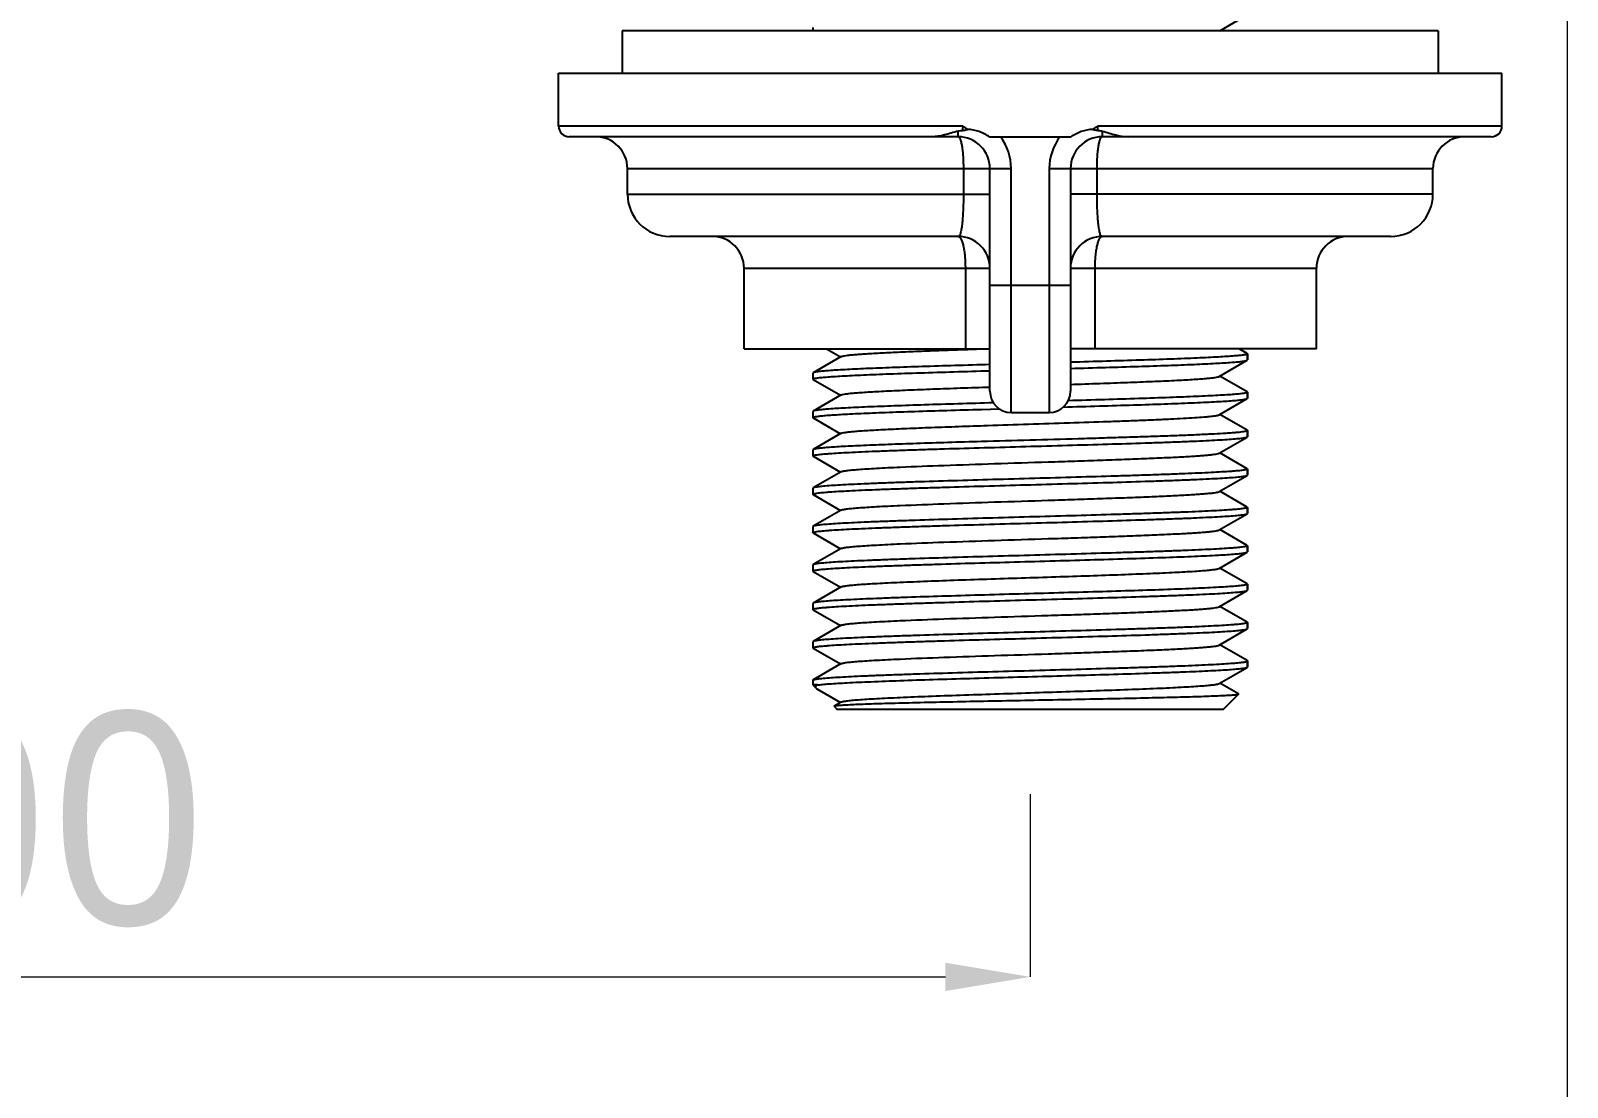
# Model space of a CAD drawing. Header units: millimetres. Extents: x 1091 to 1735, y 843 to 1297.
# Drawn here: x 1507.9 to 1580.4, y 1000.6 to 1050.4 of the extents above; entities that cross this region are included whole.
import ezdxf

# ---------------------------------------------------------------- set-up
doc = ezdxf.new("R2010")
doc.units = ezdxf.units.MM
doc.styles.add('Daelim Dimension', font='NanumGothic.ttf')
doc.dimstyles.new('DEFAULT', dxfattribs={"dimscale": 2, "dimtxt": 2, "dimasz": 2, "dimexe": 0, "dimexo": 2, "dimgap": 1, "dimtad": 1, "dimdec": 1, "dimzin": 9, "dimdsep": 46, "dimtxsty": 'Daelim Dimension', "dimcen": 0.5, "dimclrd": 252, "dimclre": 252, "dimclrt": 3, "dimadec": 1, "dimazin": 0, "dimtfac": 1, "dimtdec": 1, "dimtix": 1, "dimtmove": 0, "dimatfit": 3, "dimfxl": 1, "dimtolj": 1, "dimtzin": 1, "dimlwd": 9, "dimlwe": 9, "dimarcsym": 0})

# ---------------------------------------------------------------- blocks, each defined once
blk = doc.blocks.new('*D5')
at = {"color": 5, "lineweight": 9, "transparency": 16777216}
for p, q in [((1455.018, 1014.375), (1455.018, 1005.76)), ((1555.018, 1014.375), (1555.018, 1005.76)), ((1459.018, 1005.76), (1551.018, 1005.76))]:
    blk.add_line(p, q, dxfattribs=at)
at = {"color": 5, "transparency": 16777216}
for points in [[(1459.018, 1006.427), (1459.018, 1005.094), (1455.018, 1005.76)], [(1551.018, 1006.427), (1551.018, 1005.094), (1555.018, 1005.76)]]:
    blk.add_solid(points, dxfattribs=at)
at = {"layer": 'Defpoints', "color": 0, "transparency": 16777216}
for p in [(1455.018, 1018.375), (1555.018, 1018.375), (1555.018, 1005.76)]:
    blk.add_point(p, dxfattribs=at)
at = {"color": 7, "transparency": 16777216, "insert": (1505.018, 1013.168), "char_height": 10, "attachment_point": 5, "style": 'Daelim Dimension'}
blk.add_mtext('\\A1;100', dxfattribs=at)
blk = doc.blocks.new('*D6')
at = {"color": 5, "lineweight": 9, "transparency": 16777216}
for p, q in [((1580.352, 1060.322), (1580.352, 983.908)), ((1429.68, 1059.678), (1429.68, 983.908)), ((1433.68, 983.908), (1576.352, 983.908))]:
    blk.add_line(p, q, dxfattribs=at)
at = {"color": 5, "transparency": 16777216}
for points in [[(1433.68, 984.575), (1433.68, 983.242), (1429.68, 983.908)], [(1576.352, 984.575), (1576.352, 983.242), (1580.352, 983.908)]]:
    blk.add_solid(points, dxfattribs=at)
at = {"layer": 'Defpoints', "color": 0, "transparency": 16777216}
for p in [(1580.352, 1064.322), (1429.68, 1063.678), (1580.352, 983.908)]:
    blk.add_point(p, dxfattribs=at)
at = {"color": 7, "transparency": 16777216, "insert": (1505.016, 991.595), "char_height": 10, "attachment_point": 5, "style": 'Daelim Dimension'}
blk.add_mtext('\\A1;150.7', dxfattribs=at)

msp = doc.modelspace()

# ---------------------------------------------------------------- linework, layer by layer
at = {"color": 7, "linetype": 'Continuous'}
for p, q in [((1563.955, 1050.375), (1565.255, 1051.127)), ((1574.268, 1050.375), (1535.768, 1050.375)), ((1535.768, 1050.375), (1535.768, 1048.375)), ((1544.768, 1050.525), (1544.768, 1050.375)), ((1574.268, 1050.375), (1574.268, 1048.375)), ((1532.768, 1048.375), (1577.268, 1048.375)), ((1532.768, 1045.875), (1532.768, 1048.375)), ((1577.268, 1045.875), (1577.268, 1048.375)), ((1551.618, 1045.375), (1533.268, 1045.375)), ((1553.118, 1045.375), (1556.918, 1045.375)), ((1553.118, 1045.352), (1553.118, 1045.375)), ((1556.918, 1045.375), (1556.918, 1045.352)), ((1576.768, 1045.375), (1558.418, 1045.375)), ((1536.018, 1042.675), (1536.018, 1043.875)), ((1553.118, 1033.375), (1553.118, 1043.875)), ((1556.918, 1043.875), (1556.918, 1033.375)), ((1574.018, 1042.675), (1574.018, 1043.875)), ((1551.618, 1040.675), (1538.018, 1040.675)), ((1572.018, 1040.675), (1558.418, 1040.675)), ((1541.518, 1035.375), (1541.518, 1039.175)), ((1568.518, 1035.375), (1568.518, 1039.175)), ((1541.518, 1035.375), (1553.118, 1035.375)), ((1545.414, 1035.375), (1546.071, 1034.995)), ((1551.877, 1035.344), (1551.956, 1035.347)), ((1568.517, 1035.375), (1556.918, 1035.375)), ((1565.255, 1035.154), (1564.872, 1035.375)), ((1565.255, 1035.154), (1565.268, 1035.14)), ((1565.268, 1035.14), (1565.267, 1035.138)), ((1565.268, 1035.14), (1565.268, 1034.851)), ((1565.268, 1034.851), (1565.268, 1035.14)), ((1546.099, 1035.012), (1544.78, 1034.249)), ((1563.936, 1034.074), (1565.255, 1034.837)), ((1565.255, 1034.837), (1565.268, 1034.851)), ((1544.78, 1034.249), (1544.768, 1034.235)), ((1544.768, 1034.235), (1544.768, 1033.946)), ((1544.768, 1033.946), (1544.768, 1033.948)), ((1544.78, 1033.932), (1544.768, 1033.946)), ((1544.78, 1033.932), (1546.071, 1033.185)), ((1565.255, 1033.344), (1563.964, 1034.09)), ((1546.099, 1033.202), (1544.78, 1032.439)), ((1563.936, 1032.264), (1565.255, 1033.027)), ((1565.255, 1033.344), (1565.268, 1033.33)), ((1565.255, 1033.027), (1565.268, 1033.041)), ((1565.268, 1033.33), (1565.267, 1033.328)), ((1565.268, 1033.33), (1565.268, 1033.041)), ((1565.268, 1033.041), (1565.268, 1033.33)), ((1544.78, 1032.439), (1544.768, 1032.425)), ((1544.768, 1032.425), (1544.768, 1032.136)), ((1552.712, 1032.523), (1553.563, 1032.548)), ((1554.118, 1032.375), (1555.918, 1032.375)), ((1565.255, 1031.534), (1563.964, 1032.28)), ((1544.768, 1032.136), (1544.768, 1032.138)), ((1544.78, 1032.122), (1544.768, 1032.136)), ((1544.78, 1032.122), (1546.071, 1031.375)), ((1565.255, 1031.534), (1565.268, 1031.52)), ((1565.268, 1031.52), (1565.268, 1031.231)), ((1565.268, 1031.231), (1565.268, 1031.52)), ((1546.099, 1031.392), (1544.78, 1030.629)), ((1563.936, 1030.454), (1565.255, 1031.217)), ((1565.255, 1031.217), (1565.268, 1031.231)), ((1544.78, 1030.629), (1544.768, 1030.615)), ((1544.768, 1030.615), (1544.768, 1030.326)), ((1544.768, 1030.326), (1544.768, 1030.328)), ((1544.78, 1030.312), (1544.768, 1030.326)), ((1544.78, 1030.312), (1546.071, 1029.565)), ((1565.255, 1029.724), (1563.964, 1030.47)), ((1546.099, 1029.582), (1544.78, 1028.819)), ((1563.936, 1028.644), (1565.255, 1029.407)), ((1565.255, 1029.724), (1565.268, 1029.71)), ((1565.255, 1029.407), (1565.268, 1029.421)), ((1565.268, 1029.71), (1565.267, 1029.708)), ((1565.268, 1029.71), (1565.268, 1029.421)), ((1565.268, 1029.421), (1565.268, 1029.71)), ((1544.78, 1028.819), (1544.768, 1028.805)), ((1544.768, 1028.805), (1544.768, 1028.516)), ((1565.255, 1027.914), (1563.964, 1028.66)), ((1544.768, 1028.516), (1544.768, 1028.518)), ((1544.78, 1028.502), (1544.768, 1028.516)), ((1544.78, 1028.502), (1546.071, 1027.755)), ((1565.255, 1027.914), (1565.268, 1027.9)), ((1565.268, 1027.9), (1565.267, 1027.898)), ((1565.268, 1027.9), (1565.268, 1027.611)), ((1565.268, 1027.611), (1565.268, 1027.9)), ((1546.099, 1027.772), (1544.78, 1027.009)), ((1563.936, 1026.834), (1565.255, 1027.597)), ((1565.255, 1027.597), (1565.268, 1027.611)), ((1544.78, 1027.009), (1544.768, 1026.995)), ((1544.768, 1026.995), (1544.768, 1026.706)), ((1544.768, 1026.706), (1544.768, 1026.708)), ((1544.78, 1026.692), (1544.768, 1026.706)), ((1544.78, 1026.692), (1546.071, 1025.945)), ((1565.255, 1026.104), (1563.964, 1026.85)), ((1546.099, 1025.962), (1544.78, 1025.199)), ((1563.936, 1025.024), (1565.255, 1025.787)), ((1565.255, 1026.104), (1565.268, 1026.09)), ((1565.255, 1025.787), (1565.268, 1025.801)), ((1565.268, 1026.09), (1565.267, 1026.088)), ((1565.268, 1026.09), (1565.268, 1025.801)), ((1565.268, 1025.801), (1565.268, 1026.09)), ((1544.78, 1025.199), (1544.768, 1025.185)), ((1544.768, 1025.185), (1544.768, 1024.896)), ((1563.848, 1024.997), (1563.936, 1025.024)), ((1565.255, 1024.294), (1563.964, 1025.04)), ((1544.768, 1024.896), (1544.768, 1024.898)), ((1544.78, 1024.882), (1544.768, 1024.896)), ((1544.78, 1024.882), (1546.071, 1024.135)), ((1565.255, 1024.294), (1565.268, 1024.28)), ((1565.268, 1024.28), (1565.268, 1023.991)), ((1565.268, 1023.991), (1565.268, 1024.28)), ((1546.099, 1024.152), (1544.78, 1023.389)), ((1563.936, 1023.214), (1565.255, 1023.977)), ((1565.255, 1023.977), (1565.268, 1023.991)), ((1544.78, 1023.389), (1544.768, 1023.375)), ((1544.768, 1023.375), (1544.768, 1023.086)), ((1544.768, 1023.086), (1544.768, 1023.088)), ((1544.78, 1023.072), (1544.768, 1023.086)), ((1544.78, 1023.072), (1546.071, 1022.325)), ((1565.255, 1022.484), (1563.964, 1023.23)), ((1546.099, 1022.342), (1544.78, 1021.579)), ((1563.936, 1021.404), (1565.255, 1022.167)), ((1565.255, 1022.484), (1565.268, 1022.47)), ((1565.255, 1022.167), (1565.268, 1022.181)), ((1565.268, 1022.47), (1565.267, 1022.468)), ((1565.268, 1022.47), (1565.268, 1022.181)), ((1565.268, 1022.181), (1565.268, 1022.47)), ((1544.78, 1021.579), (1544.768, 1021.565)), ((1544.768, 1021.565), (1544.768, 1021.276)), ((1565.255, 1020.674), (1563.964, 1021.42)), ((1544.768, 1021.276), (1544.768, 1021.278)), ((1544.78, 1021.262), (1544.768, 1021.276)), ((1544.78, 1021.262), (1546.071, 1020.515)), ((1565.255, 1020.674), (1565.268, 1020.66)), ((1565.267, 1020.658), (1565.268, 1020.66)), ((1565.268, 1020.66), (1565.268, 1020.371)), ((1565.268, 1020.371), (1565.268, 1020.66)), ((1546.099, 1020.532), (1544.78, 1019.769)), ((1563.936, 1019.594), (1565.255, 1020.357)), ((1565.255, 1020.357), (1565.268, 1020.371)), ((1544.768, 1019.755), (1544.768, 1019.525)), ((1544.984, 1019.525), (1544.768, 1019.525)), ((1544.768, 1019.525), (1544.908, 1019.385)), ((1544.908, 1019.385), (1544.954, 1019.351)), ((1544.954, 1019.351), (1546.071, 1018.705)), ((1564.836, 1019.106), (1563.964, 1019.61)), ((1545.77, 1018.523), (1545.918, 1018.375)), ((1546.099, 1018.722), (1545.773, 1018.533)), ((1564.839, 1019.097), (1564.118, 1018.375)), ((1564.118, 1018.375), (1564.839, 1019.097)), ((1564.836, 1019.106), (1564.839, 1019.097)), ((1564.118, 1018.375), (1545.918, 1018.375))]:
    msp.add_line(p, q, dxfattribs=at)
at = {"color": 9, "linetype": 'Continuous'}
for p, q in [((1551.832, 1045.875), (1532.768, 1045.875)), ((1551.618, 1045.375), (1551.618, 1045.643)), ((1577.268, 1045.875), (1558.203, 1045.875)), ((1558.418, 1045.643), (1558.418, 1045.375)), ((1536.018, 1043.875), (1554.118, 1043.875)), ((1551.866, 1043.875), (1551.866, 1042.676)), ((1554.118, 1032.375), (1554.118, 1043.875)), ((1555.918, 1043.875), (1574.018, 1043.875)), ((1555.918, 1043.875), (1555.918, 1032.375)), ((1558.169, 1042.676), (1558.169, 1043.875)), ((1536.018, 1042.675), (1553.118, 1042.675)), ((1574.018, 1042.675), (1556.918, 1042.675)), ((1541.518, 1039.175), (1553.118, 1039.175)), ((1551.958, 1039.175), (1551.958, 1035.375)), ((1556.918, 1039.175), (1568.518, 1039.175)), ((1558.078, 1035.375), (1558.078, 1039.175)), ((1553.118, 1038.375), (1556.918, 1038.375))]:
    msp.add_line(p, q, dxfattribs=at)
at = {"color": 7, "linetype": 'Continuous'}
for centre, radius, start, end in [((1533.268, 1045.875), 0.5, 180, 270), ((1534.518, 1043.875), 1.5, 0, 90), ((1551.618, 1043.875), 1.5, 360, 90), ((1551.993, 1043.815), 1.904, 53.81889, 54.17081), ((1558.418, 1043.875), 1.5, 90, 180), ((1558.042, 1043.815), 1.904, 125.82919, 126.18111), ((1575.518, 1043.875), 1.5, 90, 180), ((1576.768, 1045.875), 0.5, 270, 0), ((1538.018, 1042.675), 2, 180, 270), ((1572.018, 1042.675), 2, 270, 0), ((1540.018, 1039.175), 1.5, 0, 90), ((1551.618, 1039.175), 1.5, 0, 90), ((1558.418, 1039.175), 1.5, 90, 180.00079), ((1570.018, 1039.175), 1.5, 90, 180), ((1554.118, 1033.375), 1, 180, 270), ((1555.918, 1033.375), 1, 270, 0)]:
    msp.add_arc(centre, radius, start, end, dxfattribs=at)
at = {"color": 9, "linetype": 'Continuous'}
for centre, start, end in [((1551.618, 1043.875), 0, 36.8699), ((1558.418, 1043.875), 143.1301, 180)]:
    msp.add_arc(centre, 2.5, start, end, dxfattribs=at)
at = {"color": 7, "linetype": 'Continuous'}
for points, knots in [([(1551.618, 1045.643), (1551.508, 1045.612), (1551.294, 1045.548), (1550.887, 1045.434), (1550.58, 1045.375), (1550.381, 1045.375)], [0, 0, 0, 0, 0.269814, 0.528094, 1, 1, 1, 1]), ([(1551.618, 1045.643), (1551.634, 1045.647), (1551.699, 1045.664), (1551.766, 1045.674), (1551.816, 1045.679)], [0, 0, 0, 0, 0.247624, 1, 1, 1, 1]), ([(1551.816, 1045.679), (1551.838, 1045.68), (1551.922, 1045.689), (1552.006, 1045.706), (1552.066, 1045.726)], [0, 0, 0, 0, 0.255833, 1, 1, 1, 1]), ([(1553.108, 1045.359), (1552.957, 1045.468), (1552.622, 1045.643), (1552.252, 1045.716), (1552.066, 1045.726)], [0, 0, 0, 0, 0.500786, 1, 1, 1, 1]), ([(1557.969, 1045.726), (1557.784, 1045.716), (1557.413, 1045.643), (1557.078, 1045.468), (1556.927, 1045.359)], [0, 0, 0, 0, 0.499214, 1, 1, 1, 1]), ([(1557.969, 1045.726), (1557.989, 1045.72), (1558.07, 1045.696), (1558.155, 1045.684), (1558.219, 1045.679)], [0, 0, 0, 0, 0.244457, 1, 1, 1, 1]), ([(1558.219, 1045.679), (1558.236, 1045.677), (1558.303, 1045.67), (1558.369, 1045.657), (1558.418, 1045.643)], [0, 0, 0, 0, 0.252302, 1, 1, 1, 1]), ([(1558.418, 1045.643), (1558.527, 1045.612), (1558.742, 1045.548), (1559.148, 1045.434), (1559.455, 1045.375), (1559.654, 1045.375)], [0, 0, 0, 0, 0.269814, 0.528094, 1, 1, 1, 1]), ([(1546.099, 1035.012), (1546.106, 1035.016), (1546.126, 1035.024), (1546.181, 1035.039), (1546.278, 1035.056), (1546.429, 1035.077), (1546.625, 1035.097), (1546.864, 1035.117), (1547.146, 1035.138), (1547.469, 1035.158), (1547.977, 1035.187), (1548.699, 1035.223), (1549.662, 1035.263), (1550.735, 1035.304), (1551.486, 1035.331), (1551.877, 1035.344)], [0, 0, 0, 0, 0.004486, 0.010855, 0.029403, 0.055731, 0.089743, 0.131296, 0.180173, 0.236135, 0.298893, 0.443462, 0.610887, 0.797694, 1, 1, 1, 1]), ([(1551.956, 1035.347), (1552.025, 1035.35), (1552.304, 1035.359), (1552.583, 1035.368), (1552.794, 1035.375)], [0, 0, 0, 0, 0.247073, 1, 1, 1, 1]), ([(1565.267, 1035.138), (1565.266, 1035.132), (1565.249, 1035.121), (1565.217, 1035.111), (1565.166, 1035.098), (1565.096, 1035.087), (1565.008, 1035.074), (1564.854, 1035.057), (1564.616, 1035.036), (1564.278, 1035.011), (1563.872, 1034.987), (1563.4, 1034.963), (1562.866, 1034.938), (1562.274, 1034.914), (1561.382, 1034.88), (1560.158, 1034.838), (1558.584, 1034.789), (1557.489, 1034.757), (1556.924, 1034.741)], [0, 0, 0, 0, 0.002139, 0.006223, 0.012461, 0.020898, 0.031539, 0.04437, 0.076529, 0.117167, 0.165989, 0.222645, 0.286716, 0.357735, 0.435178, 0.607013, 0.797155, 1, 1, 1, 1]), ([(1553.111, 1034.633), (1552.563, 1034.618), (1551.498, 1034.587), (1549.964, 1034.54), (1548.571, 1034.492), (1547.516, 1034.452), (1546.771, 1034.418), (1546.296, 1034.395), (1545.881, 1034.371), (1545.53, 1034.347), (1545.245, 1034.324), (1545.049, 1034.303), (1544.928, 1034.286), (1544.862, 1034.275), (1544.815, 1034.263), (1544.789, 1034.254), (1544.78, 1034.249)], [0, 0, 0, 0, 0.197362, 0.382901, 0.551472, 0.698397, 0.762442, 0.819603, 0.869487, 0.91175, 0.946109, 0.972336, 0.982354, 0.990293, 0.996159, 1, 1, 1, 1]), ([(1556.924, 1034.452), (1557.472, 1034.468), (1558.537, 1034.499), (1560.071, 1034.546), (1561.464, 1034.593), (1562.519, 1034.634), (1563.264, 1034.667), (1563.739, 1034.691), (1564.154, 1034.715), (1564.505, 1034.738), (1564.79, 1034.762), (1564.986, 1034.782), (1565.107, 1034.8), (1565.173, 1034.811), (1565.22, 1034.823), (1565.246, 1034.832), (1565.255, 1034.837)], [0, 0, 0, 0, 0.197362, 0.382903, 0.551476, 0.698399, 0.762444, 0.819604, 0.869488, 0.911751, 0.946109, 0.972336, 0.982354, 0.990293, 0.996159, 1, 1, 1, 1]), ([(1544.768, 1033.948), (1544.769, 1033.954), (1544.786, 1033.965), (1544.818, 1033.975), (1544.869, 1033.987), (1544.939, 1033.999), (1545.027, 1034.011), (1545.181, 1034.029), (1545.419, 1034.05), (1545.757, 1034.074), (1546.163, 1034.099), (1546.635, 1034.123), (1547.169, 1034.148), (1547.761, 1034.172), (1548.653, 1034.206), (1549.878, 1034.248), (1551.451, 1034.297), (1552.546, 1034.329), (1553.111, 1034.345)], [0, 0, 0, 0, 0.002139, 0.006223, 0.012461, 0.020898, 0.031539, 0.044371, 0.076529, 0.117167, 0.165988, 0.222643, 0.286714, 0.357734, 0.435179, 0.607016, 0.797157, 1, 1, 1, 1]), ([(1556.919, 1033.7), (1557.382, 1033.715), (1558.278, 1033.745), (1559.567, 1033.791), (1560.736, 1033.837), (1561.622, 1033.877), (1562.247, 1033.909), (1562.646, 1033.932), (1562.995, 1033.955), (1563.292, 1033.978), (1563.534, 1034.001), (1563.719, 1034.024), (1563.838, 1034.043), (1563.904, 1034.061), (1563.927, 1034.069), (1563.936, 1034.074)], [0, 0, 0, 0, 0.197411, 0.382496, 0.550385, 0.696661, 0.760469, 0.817483, 0.867336, 0.909698, 0.944309, 0.970949, 0.9895, 0.995738, 1, 1, 1, 1]), ([(1546.099, 1033.202), (1546.108, 1033.207), (1546.131, 1033.215), (1546.197, 1033.233), (1546.316, 1033.252), (1546.501, 1033.275), (1546.743, 1033.297), (1547.039, 1033.32), (1547.388, 1033.343), (1547.787, 1033.367), (1548.412, 1033.399), (1549.296, 1033.439), (1550.464, 1033.485), (1551.753, 1033.531), (1552.648, 1033.561), (1553.111, 1033.576)], [0, 0, 0, 0, 0.004265, 0.010507, 0.029052, 0.055695, 0.090299, 0.132659, 0.182505, 0.239515, 0.303319, 0.449587, 0.617474, 0.802567, 1, 1, 1, 1]), ([(1556.583, 1032.633), (1557.15, 1032.649), (1558.253, 1032.681), (1559.844, 1032.729), (1561.294, 1032.777), (1562.394, 1032.819), (1563.173, 1032.853), (1563.67, 1032.878), (1564.104, 1032.902), (1564.472, 1032.926), (1564.77, 1032.95), (1564.974, 1032.971), (1565.101, 1032.989), (1565.17, 1033.001), (1565.219, 1033.012), (1565.246, 1033.022), (1565.255, 1033.027)], [0, 0, 0, 0, 0.196006, 0.381028, 0.54968, 0.697035, 0.761359, 0.818802, 0.868956, 0.911453, 0.945995, 0.972339, 0.982388, 0.990337, 0.996192, 1, 1, 1, 1]), ([(1565.267, 1033.328), (1565.266, 1033.322), (1565.249, 1033.311), (1565.217, 1033.3), (1565.164, 1033.288), (1565.094, 1033.276), (1565.004, 1033.264), (1564.848, 1033.246), (1564.606, 1033.225), (1564.263, 1033.2), (1563.85, 1033.176), (1563.371, 1033.151), (1562.829, 1033.126), (1562.228, 1033.102), (1561.324, 1033.067), (1560.083, 1033.025), (1558.491, 1032.976), (1557.383, 1032.944), (1556.811, 1032.928)], [0, 0, 0, 0, 0.002134, 0.006222, 0.012472, 0.020926, 0.031591, 0.044451, 0.076682, 0.117408, 0.166327, 0.223082, 0.287249, 0.358351, 0.435855, 0.607706, 0.79765, 1, 1, 1, 1]), ([(1544.768, 1032.138), (1544.769, 1032.144), (1544.785, 1032.154), (1544.815, 1032.165), (1544.864, 1032.176), (1544.929, 1032.188), (1545.013, 1032.2), (1545.158, 1032.217), (1545.383, 1032.237), (1545.702, 1032.261), (1546.087, 1032.284), (1546.534, 1032.308), (1547.039, 1032.332), (1547.601, 1032.356), (1548.449, 1032.389), (1549.616, 1032.429), (1551.12, 1032.477), (1552.169, 1032.508), (1552.712, 1032.523)], [0, 0, 0, 0, 0.002159, 0.006232, 0.012435, 0.020814, 0.031374, 0.044105, 0.076014, 0.116345, 0.16483, 0.221133, 0.284872, 0.355601, 0.432834, 0.604617, 0.795435, 1, 1, 1, 1]), ([(1553.282, 1032.828), (1552.724, 1032.812), (1551.64, 1032.781), (1550.078, 1032.733), (1548.656, 1032.685), (1547.578, 1032.644), (1546.817, 1032.611), (1546.33, 1032.586), (1545.906, 1032.562), (1545.547, 1032.539), (1545.255, 1032.515), (1545.055, 1032.494), (1544.931, 1032.477), (1544.864, 1032.465), (1544.815, 1032.453), (1544.789, 1032.444), (1544.78, 1032.439)], [0, 0, 0, 0, 0.196688, 0.381973, 0.550586, 0.697725, 0.761908, 0.819209, 0.869227, 0.911606, 0.946055, 0.972339, 0.982373, 0.990316, 0.996176, 1, 1, 1, 1]), ([(1553.008, 1031.763), (1553.651, 1031.784), (1554.937, 1031.825), (1556.838, 1031.887), (1558.384, 1031.939), (1559.555, 1031.981), (1560.36, 1032.012), (1561.101, 1032.043), (1561.771, 1032.074), (1562.36, 1032.105), (1562.863, 1032.136), (1563.224, 1032.163), (1563.466, 1032.185), (1563.61, 1032.2), (1563.728, 1032.216), (1563.821, 1032.231), (1563.888, 1032.246), (1563.924, 1032.257), (1563.936, 1032.264)], [0, 0, 0, 0, 0.176211, 0.352758, 0.521341, 0.600129, 0.673995, 0.742062, 0.803528, 0.85767, 0.903849, 0.941529, 0.957041, 0.970279, 0.981204, 0.989794, 0.996047, 1, 1, 1, 1]), ([(1546.099, 1031.392), (1546.108, 1031.396), (1546.13, 1031.405), (1546.195, 1031.422), (1546.313, 1031.442), (1546.495, 1031.464), (1546.733, 1031.487), (1547.024, 1031.509), (1547.367, 1031.532), (1547.76, 1031.555), (1548.375, 1031.587), (1549.246, 1031.627), (1550.397, 1031.672), (1551.668, 1031.718), (1552.552, 1031.747), (1553.008, 1031.763)], [0, 0, 0, 0, 0.004278, 0.010524, 0.029068, 0.055674, 0.090226, 0.13251, 0.182272, 0.239189, 0.302901, 0.449026, 0.616876, 0.802137, 1, 1, 1, 1]), ([(1565.268, 1031.52), (1565.268, 1031.512), (1565.241, 1031.497), (1565.195, 1031.485), (1565.111, 1031.468), (1565, 1031.453), (1564.856, 1031.437), (1564.681, 1031.421), (1564.475, 1031.405), (1564.143, 1031.383), (1563.656, 1031.355), (1562.992, 1031.323), (1562.227, 1031.291), (1561.372, 1031.259), (1560.436, 1031.227), (1559.432, 1031.195), (1558.372, 1031.163), (1556.887, 1031.12), (1554.996, 1031.067), (1553.473, 1031.024), (1552.712, 1031.002)], [0, 0, 0, 0, 0.001819, 0.005881, 0.012416, 0.021452, 0.032973, 0.046951, 0.063349, 0.082114, 0.126512, 0.179593, 0.240697, 0.309056, 0.383807, 0.464011, 0.548655, 0.636676, 0.818377, 1, 1, 1, 1]), ([(1544.768, 1030.328), (1544.77, 1030.335), (1544.791, 1030.347), (1544.83, 1030.359), (1544.894, 1030.372), (1544.981, 1030.385), (1545.091, 1030.399), (1545.224, 1030.413), (1545.38, 1030.426), (1545.632, 1030.446), (1546.001, 1030.47), (1546.505, 1030.497), (1547.089, 1030.524), (1547.746, 1030.552), (1548.471, 1030.579), (1549.257, 1030.607), (1550.096, 1030.635), (1551.299, 1030.672), (1552.875, 1030.718), (1554.811, 1030.773), (1556.754, 1030.827), (1558.633, 1030.882), (1560.127, 1030.928), (1561.237, 1030.966), (1561.989, 1030.994), (1562.676, 1031.021), (1563.292, 1031.049), (1563.83, 1031.076), (1564.287, 1031.103), (1564.615, 1031.127), (1564.833, 1031.147), (1564.963, 1031.16), (1565.069, 1031.174), (1565.152, 1031.187), (1565.212, 1031.2), (1565.244, 1031.211), (1565.255, 1031.217)], [0, 0, 0, 0, 0.001023, 0.003065, 0.006217, 0.010498, 0.015905, 0.022429, 0.030057, 0.038774, 0.059391, 0.084095, 0.112658, 0.144817, 0.180276, 0.218704, 0.259747, 0.303021, 0.394645, 0.490186, 0.586106, 0.678851, 0.764991, 0.804573, 0.841334, 0.87493, 0.905053, 0.931423, 0.953799, 0.971977, 0.979439, 0.985794, 0.991031, 0.995141, 0.998123, 1, 1, 1, 1]), ([(1552.712, 1031.002), (1552.185, 1030.987), (1551.166, 1030.957), (1549.701, 1030.911), (1548.374, 1030.865), (1547.372, 1030.826), (1546.666, 1030.793), (1546.216, 1030.77), (1545.823, 1030.747), (1545.491, 1030.724), (1545.221, 1030.702), (1545.036, 1030.682), (1544.921, 1030.665), (1544.859, 1030.654), (1544.813, 1030.643), (1544.789, 1030.634), (1544.78, 1030.629)], [0, 0, 0, 0, 0.198902, 0.385017, 0.553495, 0.699923, 0.763652, 0.820488, 0.870067, 0.912064, 0.946218, 0.972316, 0.982302, 0.990234, 0.996117, 1, 1, 1, 1]), ([(1546.099, 1029.582), (1546.109, 1029.588), (1546.138, 1029.598), (1546.192, 1029.611), (1546.266, 1029.624), (1546.402, 1029.644), (1546.621, 1029.667), (1546.939, 1029.693), (1547.33, 1029.72), (1547.79, 1029.747), (1548.314, 1029.774), (1549.373, 1029.823), (1551.053, 1029.887), (1553.381, 1029.966), (1555.437, 1030.031), (1557.098, 1030.085), (1558.298, 1030.126), (1559.432, 1030.166), (1560.477, 1030.207), (1561.412, 1030.247), (1562.114, 1030.282), (1562.606, 1030.31), (1562.92, 1030.33), (1563.193, 1030.35), (1563.425, 1030.371), (1563.615, 1030.39), (1563.762, 1030.41), (1563.856, 1030.427), (1563.91, 1030.442), (1563.929, 1030.45), (1563.936, 1030.454)], [0, 0, 0, 0, 0.002028, 0.005117, 0.009287, 0.014542, 0.02827, 0.046201, 0.068181, 0.09402, 0.123487, 0.156322, 0.27196, 0.405853, 0.547284, 0.617286, 0.68493, 0.748853, 0.80777, 0.860498, 0.905979, 0.925712, 0.943303, 0.958667, 0.97173, 0.982426, 0.990713, 0.996561, 0.998575, 1, 1, 1, 1]), ([(1544.768, 1028.518), (1544.77, 1028.525), (1544.791, 1028.537), (1544.83, 1028.549), (1544.894, 1028.562), (1544.981, 1028.575), (1545.091, 1028.589), (1545.224, 1028.603), (1545.38, 1028.616), (1545.632, 1028.636), (1546.001, 1028.66), (1546.505, 1028.687), (1547.089, 1028.714), (1547.746, 1028.742), (1548.471, 1028.769), (1549.257, 1028.797), (1550.096, 1028.825), (1551.299, 1028.862), (1552.875, 1028.908), (1554.811, 1028.963), (1556.754, 1029.017), (1558.633, 1029.072), (1560.127, 1029.118), (1561.237, 1029.156), (1561.989, 1029.184), (1562.676, 1029.211), (1563.292, 1029.239), (1563.83, 1029.266), (1564.287, 1029.293), (1564.615, 1029.317), (1564.833, 1029.337), (1564.963, 1029.35), (1565.069, 1029.364), (1565.152, 1029.377), (1565.212, 1029.39), (1565.244, 1029.401), (1565.255, 1029.407)], [0, 0, 0, 0, 0.001023, 0.003065, 0.006217, 0.010498, 0.015905, 0.022429, 0.030057, 0.038774, 0.05939, 0.084095, 0.112657, 0.144817, 0.180275, 0.218703, 0.259746, 0.303021, 0.394645, 0.490186, 0.586106, 0.678851, 0.764991, 0.804573, 0.841334, 0.87493, 0.905053, 0.931424, 0.953799, 0.971977, 0.979439, 0.985794, 0.991031, 0.995141, 0.998123, 1, 1, 1, 1]), ([(1565.267, 1029.708), (1565.265, 1029.701), (1565.244, 1029.689), (1565.205, 1029.677), (1565.141, 1029.664), (1565.055, 1029.65), (1564.944, 1029.637), (1564.811, 1029.623), (1564.655, 1029.609), (1564.403, 1029.59), (1564.034, 1029.566), (1563.53, 1029.539), (1562.946, 1029.511), (1562.289, 1029.484), (1561.564, 1029.456), (1560.778, 1029.429), (1559.939, 1029.401), (1558.736, 1029.364), (1557.16, 1029.318), (1555.225, 1029.263), (1553.281, 1029.209), (1551.402, 1029.154), (1549.908, 1029.108), (1548.798, 1029.07), (1548.046, 1029.042), (1547.359, 1029.015), (1546.744, 1028.987), (1546.205, 1028.96), (1545.748, 1028.933), (1545.42, 1028.909), (1545.202, 1028.889), (1545.073, 1028.876), (1544.966, 1028.862), (1544.883, 1028.849), (1544.823, 1028.835), (1544.791, 1028.825), (1544.78, 1028.819)], [0, 0, 0, 0, 0.001023, 0.003065, 0.006217, 0.010498, 0.015905, 0.022429, 0.030057, 0.038774, 0.059391, 0.084095, 0.112657, 0.144817, 0.180275, 0.218703, 0.259746, 0.303021, 0.394645, 0.490187, 0.586107, 0.678851, 0.764991, 0.804573, 0.841334, 0.87493, 0.905053, 0.931424, 0.9538, 0.971978, 0.979439, 0.985794, 0.991031, 0.995141, 0.998123, 1, 1, 1, 1]), ([(1546.099, 1027.772), (1546.109, 1027.778), (1546.138, 1027.788), (1546.192, 1027.801), (1546.266, 1027.814), (1546.402, 1027.834), (1546.621, 1027.857), (1546.939, 1027.883), (1547.33, 1027.91), (1547.79, 1027.937), (1548.314, 1027.964), (1549.373, 1028.013), (1551.053, 1028.077), (1553.381, 1028.156), (1555.437, 1028.221), (1557.098, 1028.275), (1558.298, 1028.316), (1559.432, 1028.356), (1560.477, 1028.397), (1561.412, 1028.437), (1562.114, 1028.472), (1562.606, 1028.5), (1562.92, 1028.52), (1563.193, 1028.54), (1563.425, 1028.561), (1563.615, 1028.58), (1563.762, 1028.6), (1563.856, 1028.617), (1563.91, 1028.632), (1563.929, 1028.64), (1563.936, 1028.644)], [0, 0, 0, 0, 0.002027, 0.005117, 0.009288, 0.014541, 0.028271, 0.0462, 0.068182, 0.094019, 0.123487, 0.156321, 0.27196, 0.405853, 0.547284, 0.617287, 0.684929, 0.748852, 0.80777, 0.860498, 0.90598, 0.925711, 0.943304, 0.958667, 0.971729, 0.982427, 0.990712, 0.996562, 0.998576, 1, 1, 1, 1]), ([(1565.267, 1027.898), (1565.265, 1027.891), (1565.244, 1027.879), (1565.205, 1027.867), (1565.141, 1027.854), (1565.055, 1027.84), (1564.944, 1027.827), (1564.811, 1027.813), (1564.655, 1027.799), (1564.403, 1027.78), (1564.034, 1027.756), (1563.53, 1027.729), (1562.946, 1027.701), (1562.289, 1027.674), (1561.564, 1027.646), (1560.778, 1027.619), (1559.939, 1027.591), (1558.736, 1027.554), (1557.16, 1027.508), (1555.225, 1027.453), (1553.281, 1027.399), (1551.402, 1027.344), (1549.908, 1027.298), (1548.798, 1027.26), (1548.046, 1027.232), (1547.359, 1027.205), (1546.744, 1027.177), (1546.205, 1027.15), (1545.748, 1027.123), (1545.42, 1027.099), (1545.202, 1027.079), (1545.073, 1027.066), (1544.966, 1027.052), (1544.883, 1027.039), (1544.823, 1027.025), (1544.791, 1027.015), (1544.78, 1027.009)], [0, 0, 0, 0, 0.001023, 0.003065, 0.006217, 0.010498, 0.015905, 0.022429, 0.030057, 0.038774, 0.05939, 0.084094, 0.112657, 0.144816, 0.180275, 0.218703, 0.259746, 0.303021, 0.394645, 0.490187, 0.586106, 0.678851, 0.764991, 0.804573, 0.841334, 0.87493, 0.905053, 0.931424, 0.9538, 0.971978, 0.979439, 0.985794, 0.991031, 0.995141, 0.998123, 1, 1, 1, 1]), ([(1544.768, 1026.708), (1544.77, 1026.715), (1544.791, 1026.727), (1544.83, 1026.739), (1544.894, 1026.752), (1544.981, 1026.765), (1545.091, 1026.779), (1545.224, 1026.793), (1545.38, 1026.806), (1545.632, 1026.826), (1546.001, 1026.85), (1546.505, 1026.877), (1547.089, 1026.904), (1547.746, 1026.932), (1548.471, 1026.959), (1549.257, 1026.987), (1550.096, 1027.015), (1551.299, 1027.052), (1552.875, 1027.098), (1554.811, 1027.153), (1556.754, 1027.207), (1558.633, 1027.262), (1560.127, 1027.308), (1561.237, 1027.346), (1561.989, 1027.374), (1562.676, 1027.401), (1563.292, 1027.429), (1563.83, 1027.456), (1564.287, 1027.483), (1564.615, 1027.507), (1564.833, 1027.527), (1564.963, 1027.54), (1565.069, 1027.554), (1565.152, 1027.567), (1565.212, 1027.58), (1565.244, 1027.591), (1565.255, 1027.597)], [0, 0, 0, 0, 0.001023, 0.003065, 0.006217, 0.010498, 0.015905, 0.022429, 0.030057, 0.038774, 0.05939, 0.084095, 0.112657, 0.144816, 0.180275, 0.218703, 0.259746, 0.303021, 0.394645, 0.490187, 0.586106, 0.678851, 0.764991, 0.804573, 0.841334, 0.87493, 0.905053, 0.931424, 0.9538, 0.971978, 0.979439, 0.985794, 0.991031, 0.995141, 0.998123, 1, 1, 1, 1]), ([(1546.099, 1025.962), (1546.109, 1025.968), (1546.138, 1025.978), (1546.192, 1025.991), (1546.266, 1026.004), (1546.402, 1026.024), (1546.621, 1026.047), (1546.939, 1026.073), (1547.33, 1026.1), (1547.79, 1026.127), (1548.314, 1026.154), (1549.373, 1026.203), (1551.053, 1026.267), (1553.381, 1026.346), (1555.437, 1026.411), (1557.098, 1026.465), (1558.298, 1026.506), (1559.432, 1026.546), (1560.477, 1026.587), (1561.412, 1026.627), (1562.114, 1026.662), (1562.606, 1026.69), (1562.92, 1026.71), (1563.193, 1026.73), (1563.425, 1026.751), (1563.615, 1026.77), (1563.762, 1026.79), (1563.856, 1026.807), (1563.91, 1026.822), (1563.929, 1026.83), (1563.936, 1026.834)], [0, 0, 0, 0, 0.002028, 0.005115, 0.009287, 0.014542, 0.028269, 0.046201, 0.068181, 0.09402, 0.123487, 0.156321, 0.271959, 0.405852, 0.547284, 0.617286, 0.684929, 0.748852, 0.80777, 0.860498, 0.905978, 0.925711, 0.943302, 0.958667, 0.971728, 0.982425, 0.990712, 0.99656, 0.998575, 1, 1, 1, 1]), ([(1544.768, 1024.898), (1544.77, 1024.905), (1544.789, 1024.916), (1544.826, 1024.928), (1544.886, 1024.941), (1544.967, 1024.954), (1545.07, 1024.967), (1545.25, 1024.986), (1545.528, 1025.009), (1545.923, 1025.035), (1546.396, 1025.061), (1546.945, 1025.088), (1547.563, 1025.114), (1548.246, 1025.141), (1548.988, 1025.168), (1549.782, 1025.194), (1550.926, 1025.231), (1552.431, 1025.276), (1554.291, 1025.328), (1556.177, 1025.381), (1558.022, 1025.434), (1559.763, 1025.486), (1561.34, 1025.539), (1562.698, 1025.591), (1563.67, 1025.636), (1564.304, 1025.674), (1564.661, 1025.7), (1564.934, 1025.726), (1565.088, 1025.746), (1565.151, 1025.758)], [0, 0, 0, 0, 0.00098, 0.002912, 0.005885, 0.009918, 0.01501, 0.021153, 0.036546, 0.055974, 0.079273, 0.106244, 0.136656, 0.170243, 0.206719, 0.245763, 0.28704, 0.374837, 0.467075, 0.56056, 0.652052, 0.73839, 0.816584, 0.883927, 0.938092, 0.959631, 0.977219, 0.990711, 1, 1, 1, 1]), ([(1565.267, 1026.088), (1565.265, 1026.081), (1565.244, 1026.069), (1565.205, 1026.057), (1565.141, 1026.044), (1565.055, 1026.03), (1564.944, 1026.017), (1564.811, 1026.003), (1564.655, 1025.989), (1564.403, 1025.97), (1564.034, 1025.946), (1563.53, 1025.919), (1562.946, 1025.891), (1562.289, 1025.864), (1561.564, 1025.836), (1560.778, 1025.809), (1559.939, 1025.781), (1558.736, 1025.744), (1557.16, 1025.698), (1555.225, 1025.643), (1553.281, 1025.589), (1551.402, 1025.534), (1549.908, 1025.488), (1548.798, 1025.45), (1548.046, 1025.422), (1547.359, 1025.395), (1546.744, 1025.367), (1546.205, 1025.34), (1545.748, 1025.313), (1545.42, 1025.289), (1545.202, 1025.269), (1545.073, 1025.256), (1544.966, 1025.242), (1544.883, 1025.229), (1544.823, 1025.215), (1544.791, 1025.205), (1544.78, 1025.199)], [0, 0, 0, 0, 0.001023, 0.003065, 0.006217, 0.010498, 0.015905, 0.022429, 0.030057, 0.038774, 0.059391, 0.084095, 0.112657, 0.144817, 0.180275, 0.218704, 0.259747, 0.303021, 0.394645, 0.490186, 0.586106, 0.678851, 0.764991, 0.804573, 0.841334, 0.87493, 0.905053, 0.931424, 0.953799, 0.971977, 0.979439, 0.985794, 0.991031, 0.995141, 0.998123, 1, 1, 1, 1]), ([(1565.151, 1025.758), (1565.173, 1025.762), (1565.208, 1025.769), (1565.243, 1025.78), (1565.255, 1025.787)], [0, 0, 0, 0, 0.617967, 1, 1, 1, 1]), ([(1546.099, 1024.152), (1546.109, 1024.157), (1546.137, 1024.167), (1546.188, 1024.18), (1546.257, 1024.193), (1546.386, 1024.212), (1546.593, 1024.234), (1546.894, 1024.26), (1547.262, 1024.286), (1547.696, 1024.312), (1548.192, 1024.338), (1548.963, 1024.374), (1550.045, 1024.419), (1551.46, 1024.471), (1552.994, 1024.522), (1554.596, 1024.574), (1556.212, 1024.626), (1557.788, 1024.678), (1559.272, 1024.73), (1560.612, 1024.782), (1561.765, 1024.833), (1562.59, 1024.878), (1563.128, 1024.915), (1563.431, 1024.941), (1563.664, 1024.966), (1563.795, 1024.986), (1563.848, 1024.997)], [0, 0, 0, 0, 0.001958, 0.004916, 0.008893, 0.013892, 0.026931, 0.043942, 0.064794, 0.089313, 0.117298, 0.148514, 0.219572, 0.300111, 0.387435, 0.478618, 0.570604, 0.660312, 0.744735, 0.821047, 0.886692, 0.939479, 0.960482, 0.977655, 0.990859, 1, 1, 1, 1]), ([(1565.151, 1024.236), (1565.089, 1024.225), (1564.938, 1024.205), (1564.67, 1024.18), (1564.321, 1024.154), (1563.701, 1024.117), (1562.751, 1024.072), (1561.423, 1024.02), (1559.879, 1023.969), (1558.171, 1023.917), (1556.357, 1023.865), (1554.498, 1023.813), (1552.656, 1023.761), (1550.894, 1023.709), (1549.503, 1023.664), (1548.474, 1023.628), (1547.781, 1023.602), (1547.149, 1023.576), (1546.583, 1023.549), (1546.089, 1023.523), (1545.67, 1023.497), (1545.329, 1023.472), (1545.097, 1023.449), (1544.952, 1023.43), (1544.875, 1023.417), (1544.82, 1023.405), (1544.79, 1023.395), (1544.78, 1023.389)], [0, 0, 0, 0, 0.00914, 0.022374, 0.039599, 0.060676, 0.113663, 0.179563, 0.256164, 0.340883, 0.430869, 0.523096, 0.614454, 0.701866, 0.782393, 0.819214, 0.85332, 0.884423, 0.912261, 0.936602, 0.957241, 0.97401, 0.986771, 0.99162, 0.995437, 0.998223, 1, 1, 1, 1]), ([(1565.215, 1024.251), (1565.211, 1024.249), (1565.189, 1024.244), (1565.168, 1024.239), (1565.151, 1024.236)], [0, 0, 0, 0, 0.214572, 1, 1, 1, 1]), ([(1565.268, 1024.28), (1565.268, 1024.273), (1565.247, 1024.259), (1565.229, 1024.254), (1565.215, 1024.251)], [0, 0, 0, 0, 0.318959, 1, 1, 1, 1]), ([(1544.768, 1023.088), (1544.77, 1023.095), (1544.791, 1023.107), (1544.83, 1023.119), (1544.894, 1023.132), (1544.981, 1023.145), (1545.091, 1023.159), (1545.224, 1023.173), (1545.38, 1023.186), (1545.632, 1023.206), (1546.001, 1023.23), (1546.505, 1023.257), (1547.089, 1023.284), (1547.746, 1023.312), (1548.471, 1023.339), (1549.257, 1023.367), (1550.096, 1023.395), (1551.299, 1023.432), (1552.875, 1023.478), (1554.811, 1023.533), (1556.754, 1023.587), (1558.633, 1023.642), (1560.127, 1023.688), (1561.237, 1023.726), (1561.989, 1023.754), (1562.676, 1023.781), (1563.291, 1023.809), (1563.83, 1023.836), (1564.287, 1023.863), (1564.615, 1023.887), (1564.833, 1023.907), (1564.963, 1023.92), (1565.069, 1023.934), (1565.152, 1023.947), (1565.212, 1023.96), (1565.244, 1023.971), (1565.255, 1023.977)], [0, 0, 0, 0, 0.001023, 0.003065, 0.006217, 0.010498, 0.015906, 0.022429, 0.030057, 0.038775, 0.059392, 0.084097, 0.112659, 0.144819, 0.180277, 0.218705, 0.259747, 0.303021, 0.394645, 0.490187, 0.586109, 0.678853, 0.764991, 0.804573, 0.841333, 0.874929, 0.905052, 0.931423, 0.953799, 0.971977, 0.979439, 0.985794, 0.991031, 0.995141, 0.998123, 1, 1, 1, 1]), ([(1546.099, 1022.342), (1546.109, 1022.348), (1546.138, 1022.358), (1546.192, 1022.371), (1546.266, 1022.384), (1546.402, 1022.404), (1546.621, 1022.427), (1546.939, 1022.453), (1547.33, 1022.48), (1547.79, 1022.507), (1548.314, 1022.534), (1549.373, 1022.583), (1551.053, 1022.647), (1553.381, 1022.726), (1555.437, 1022.791), (1557.098, 1022.845), (1558.298, 1022.886), (1559.432, 1022.926), (1560.477, 1022.967), (1561.412, 1023.007), (1562.114, 1023.042), (1562.606, 1023.07), (1562.92, 1023.09), (1563.193, 1023.11), (1563.425, 1023.131), (1563.615, 1023.15), (1563.762, 1023.17), (1563.856, 1023.187), (1563.91, 1023.202), (1563.929, 1023.21), (1563.936, 1023.214)], [0, 0, 0, 0, 0.002028, 0.005116, 0.009287, 0.014542, 0.028269, 0.046201, 0.068181, 0.09402, 0.123487, 0.156321, 0.27196, 0.405853, 0.547284, 0.617286, 0.684929, 0.748852, 0.80777, 0.860498, 0.905978, 0.925711, 0.943302, 0.958667, 0.971728, 0.982425, 0.990712, 0.99656, 0.998575, 1, 1, 1, 1]), ([(1544.768, 1021.278), (1544.77, 1021.285), (1544.791, 1021.297), (1544.83, 1021.309), (1544.894, 1021.322), (1544.981, 1021.335), (1545.091, 1021.349), (1545.224, 1021.363), (1545.38, 1021.376), (1545.632, 1021.396), (1546.001, 1021.42), (1546.505, 1021.447), (1547.089, 1021.474), (1547.746, 1021.502), (1548.471, 1021.529), (1549.257, 1021.557), (1550.096, 1021.585), (1551.299, 1021.622), (1552.875, 1021.668), (1554.811, 1021.723), (1556.754, 1021.777), (1558.633, 1021.832), (1560.127, 1021.878), (1561.237, 1021.916), (1561.989, 1021.944), (1562.676, 1021.971), (1563.291, 1021.999), (1563.83, 1022.026), (1564.287, 1022.053), (1564.615, 1022.077), (1564.833, 1022.097), (1564.963, 1022.11), (1565.069, 1022.124), (1565.152, 1022.137), (1565.212, 1022.15), (1565.244, 1022.161), (1565.255, 1022.167)], [0, 0, 0, 0, 0.001023, 0.003065, 0.006217, 0.010498, 0.015906, 0.022429, 0.030057, 0.038775, 0.059393, 0.084097, 0.112659, 0.144818, 0.180275, 0.218703, 0.259744, 0.303018, 0.394642, 0.490185, 0.586107, 0.678852, 0.764989, 0.80457, 0.841331, 0.874927, 0.90505, 0.931421, 0.953797, 0.971977, 0.979438, 0.985793, 0.991031, 0.995141, 0.998123, 1, 1, 1, 1]), ([(1565.267, 1022.468), (1565.265, 1022.461), (1565.244, 1022.449), (1565.205, 1022.437), (1565.141, 1022.424), (1565.055, 1022.41), (1564.944, 1022.397), (1564.811, 1022.383), (1564.655, 1022.369), (1564.403, 1022.35), (1564.034, 1022.326), (1563.53, 1022.299), (1562.946, 1022.271), (1562.289, 1022.244), (1561.564, 1022.216), (1560.778, 1022.189), (1559.939, 1022.161), (1558.736, 1022.124), (1557.16, 1022.078), (1555.225, 1022.023), (1553.281, 1021.969), (1551.402, 1021.914), (1549.908, 1021.868), (1548.798, 1021.83), (1548.046, 1021.802), (1547.359, 1021.775), (1546.744, 1021.747), (1546.205, 1021.72), (1545.748, 1021.693), (1545.42, 1021.669), (1545.202, 1021.649), (1545.073, 1021.636), (1544.966, 1021.622), (1544.883, 1021.609), (1544.823, 1021.595), (1544.791, 1021.585), (1544.78, 1021.579)], [0, 0, 0, 0, 0.001023, 0.003065, 0.006217, 0.010499, 0.015906, 0.022429, 0.030058, 0.038775, 0.059392, 0.084097, 0.112659, 0.144818, 0.180276, 0.218704, 0.259747, 0.303021, 0.394644, 0.490186, 0.586107, 0.678852, 0.76499, 0.804572, 0.841332, 0.874928, 0.905051, 0.931422, 0.953798, 0.971977, 0.979438, 0.985794, 0.991031, 0.995141, 0.998123, 1, 1, 1, 1]), ([(1546.099, 1020.532), (1546.109, 1020.538), (1546.138, 1020.548), (1546.192, 1020.561), (1546.266, 1020.574), (1546.402, 1020.594), (1546.621, 1020.617), (1546.939, 1020.643), (1547.33, 1020.67), (1547.79, 1020.697), (1548.314, 1020.724), (1549.373, 1020.773), (1551.053, 1020.837), (1553.381, 1020.916), (1555.437, 1020.981), (1557.098, 1021.035), (1558.298, 1021.076), (1559.432, 1021.116), (1560.477, 1021.157), (1561.412, 1021.197), (1562.114, 1021.232), (1562.606, 1021.26), (1562.92, 1021.28), (1563.193, 1021.3), (1563.425, 1021.321), (1563.615, 1021.34), (1563.762, 1021.36), (1563.856, 1021.377), (1563.91, 1021.392), (1563.929, 1021.4), (1563.936, 1021.404)], [0, 0, 0, 0, 0.002027, 0.005116, 0.009287, 0.014541, 0.02827, 0.0462, 0.068181, 0.094019, 0.123487, 0.15632, 0.27196, 0.405853, 0.547284, 0.617286, 0.684929, 0.748852, 0.80777, 0.860498, 0.90598, 0.925711, 0.943303, 0.958667, 0.971729, 0.982427, 0.990712, 0.996561, 0.998576, 1, 1, 1, 1]), ([(1544.78, 1019.769), (1544.791, 1019.775), (1544.823, 1019.785), (1544.883, 1019.799), (1544.966, 1019.812), (1545.072, 1019.826), (1545.202, 1019.839), (1545.42, 1019.859), (1545.748, 1019.883), (1546.205, 1019.91), (1546.743, 1019.937), (1547.359, 1019.965), (1548.046, 1019.992), (1548.797, 1020.02), (1549.908, 1020.058), (1551.402, 1020.104), (1553.281, 1020.159), (1555.224, 1020.213), (1557.16, 1020.268), (1558.736, 1020.314), (1559.939, 1020.351), (1560.778, 1020.379), (1561.564, 1020.406), (1562.289, 1020.434), (1562.946, 1020.461), (1563.53, 1020.489), (1564.034, 1020.516), (1564.403, 1020.54), (1564.655, 1020.559), (1564.811, 1020.573), (1564.944, 1020.587), (1565.055, 1020.6), (1565.141, 1020.614), (1565.205, 1020.627), (1565.244, 1020.639), (1565.265, 1020.651), (1565.267, 1020.658)], [0, 0, 0, 0, 0.001877, 0.004859, 0.008967, 0.014204, 0.020559, 0.02802, 0.046197, 0.068572, 0.094943, 0.125065, 0.158661, 0.19542, 0.235, 0.321138, 0.413885, 0.509806, 0.605349, 0.696975, 0.740249, 0.781292, 0.81972, 0.855178, 0.887338, 0.915901, 0.940607, 0.961224, 0.969942, 0.97757, 0.984094, 0.989501, 0.993782, 0.996935, 0.998977, 1, 1, 1, 1]), ([(1544.984, 1019.525), (1545.061, 1019.536), (1545.24, 1019.555), (1545.702, 1019.593), (1546.464, 1019.636), (1547.58, 1019.686), (1548.937, 1019.737), (1550.492, 1019.788), (1552.194, 1019.839), (1553.987, 1019.89), (1555.814, 1019.941), (1557.615, 1019.992), (1559.332, 1020.043), (1560.684, 1020.087), (1561.682, 1020.122), (1562.353, 1020.148), (1562.965, 1020.174), (1563.512, 1020.199), (1563.99, 1020.225), (1564.395, 1020.25), (1564.723, 1020.276), (1564.948, 1020.298), (1565.088, 1020.317), (1565.162, 1020.329), (1565.216, 1020.342), (1565.245, 1020.351), (1565.255, 1020.357)], [0, 0, 0, 0, 0.011388, 0.02669, 0.068521, 0.124165, 0.191826, 0.269315, 0.354118, 0.443487, 0.534523, 0.62427, 0.709815, 0.788387, 0.824251, 0.857438, 0.88768, 0.914731, 0.938374, 0.958417, 0.974703, 0.987103, 0.99182, 0.995537, 0.998257, 1, 1, 1, 1]), ([(1544.768, 1019.755), (1544.768, 1019.756), (1544.769, 1019.762), (1544.775, 1019.766), (1544.78, 1019.769)], [0, 0, 0, 0, 0.187953, 1, 1, 1, 1]), ([(1544.984, 1019.525), (1544.963, 1019.516), (1544.935, 1019.5), (1544.905, 1019.475), (1544.892, 1019.457), (1544.885, 1019.438), (1544.885, 1019.412), (1544.898, 1019.395), (1544.908, 1019.385)], [0, 0, 0, 0, 0.354406, 0.489743, 0.601697, 0.697296, 0.787625, 1, 1, 1, 1]), ([(1546.099, 1018.722), (1546.109, 1018.728), (1546.138, 1018.738), (1546.192, 1018.751), (1546.266, 1018.764), (1546.402, 1018.784), (1546.621, 1018.807), (1546.939, 1018.833), (1547.33, 1018.86), (1547.79, 1018.887), (1548.314, 1018.914), (1549.128, 1018.952), (1550.269, 1018.997), (1551.754, 1019.051), (1553.356, 1019.104), (1555.018, 1019.158), (1556.679, 1019.212), (1558.281, 1019.265), (1559.767, 1019.318), (1560.907, 1019.364), (1561.721, 1019.402), (1562.246, 1019.429), (1562.705, 1019.456), (1563.096, 1019.483), (1563.414, 1019.509), (1563.633, 1019.532), (1563.769, 1019.552), (1563.843, 1019.565), (1563.897, 1019.578), (1563.926, 1019.588), (1563.936, 1019.594)], [0, 0, 0, 0, 0.002028, 0.005117, 0.009287, 0.014542, 0.028271, 0.046201, 0.068182, 0.09402, 0.123487, 0.156322, 0.230892, 0.315071, 0.405854, 0.5, 0.594147, 0.684931, 0.76911, 0.843679, 0.876513, 0.90598, 0.931819, 0.953799, 0.971731, 0.985458, 0.990713, 0.994884, 0.997972, 1, 1, 1, 1]), ([(1545.77, 1018.523), (1545.768, 1018.525), (1545.767, 1018.529), (1545.771, 1018.532), (1545.773, 1018.533)], [0, 0, 0, 0, 0.420177, 1, 1, 1, 1]), ([(1545.773, 1018.533), (1545.778, 1018.536), (1545.792, 1018.54), (1545.832, 1018.549), (1545.867, 1018.554), (1545.894, 1018.557)], [0, 0, 0, 0, 0.133279, 0.34351, 1, 1, 1, 1]), ([(1545.894, 1018.557), (1545.956, 1018.565), (1546.107, 1018.577), (1546.374, 1018.594), (1546.718, 1018.611), (1547.324, 1018.635), (1548.246, 1018.664), (1549.526, 1018.697), (1551.004, 1018.731), (1552.627, 1018.764), (1554.339, 1018.797), (1556.081, 1018.83), (1557.793, 1018.864), (1559.418, 1018.896), (1560.692, 1018.925), (1561.627, 1018.947), (1562.251, 1018.964), (1562.816, 1018.98), (1563.318, 1018.997), (1563.753, 1019.013), (1564.071, 1019.027), (1564.289, 1019.039), (1564.425, 1019.047), (1564.541, 1019.055), (1564.639, 1019.063), (1564.717, 1019.071), (1564.775, 1019.079), (1564.814, 1019.087), (1564.834, 1019.092), (1564.839, 1019.097)], [0, 0, 0, 0, 0.009874, 0.023996, 0.042242, 0.064442, 0.11986, 0.188244, 0.267156, 0.353812, 0.445194, 0.538149, 0.629507, 0.716184, 0.795286, 0.831167, 0.864201, 0.894121, 0.920683, 0.943677, 0.96292, 0.971088, 0.978264, 0.984436, 0.989594, 0.993728, 0.996835, 0.998917, 1, 1, 1, 1])]:
    msp.add_open_spline(points, degree=3, knots=knots, dxfattribs=at)
at = {"color": 9, "linetype": 'Continuous'}
for points, knots in [([(1551.618, 1045.375), (1551.636, 1045.375), (1551.666, 1045.351), (1551.692, 1045.308), (1551.715, 1045.258), (1551.737, 1045.195), (1551.766, 1045.087), (1551.798, 1044.924), (1551.827, 1044.699), (1551.858, 1044.345), (1551.866, 1044.067), (1551.866, 1043.875)], [0, 0, 0, 0, 0.036332, 0.063953, 0.099137, 0.142064, 0.192605, 0.315099, 0.462757, 0.630315, 1, 1, 1, 1]), ([(1551.832, 1045.875), (1551.832, 1045.858), (1551.831, 1045.793), (1551.825, 1045.727), (1551.816, 1045.679)], [0, 0, 0, 0, 0.257402, 1, 1, 1, 1]), ([(1558.169, 1043.875), (1558.169, 1044.067), (1558.177, 1044.345), (1558.208, 1044.699), (1558.237, 1044.924), (1558.269, 1045.087), (1558.298, 1045.195), (1558.32, 1045.258), (1558.343, 1045.308), (1558.369, 1045.351), (1558.399, 1045.375), (1558.418, 1045.375)], [0, 0, 0, 0, 0.369685, 0.537243, 0.684901, 0.807395, 0.857936, 0.900863, 0.936047, 0.963668, 1, 1, 1, 1]), ([(1558.219, 1045.679), (1558.216, 1045.694), (1558.207, 1045.759), (1558.203, 1045.825), (1558.203, 1045.875)], [0, 0, 0, 0, 0.240062, 1, 1, 1, 1]), ([(1551.866, 1042.676), (1551.866, 1042.542), (1551.864, 1042.282), (1551.852, 1041.904), (1551.832, 1041.56), (1551.805, 1041.261), (1551.775, 1041.046), (1551.746, 1040.905), (1551.724, 1040.825), (1551.701, 1040.761), (1551.676, 1040.714), (1551.65, 1040.684), (1551.627, 1040.675), (1551.618, 1040.675)], [0, 0, 0, 0, 0.194708, 0.381119, 0.551542, 0.6994, 0.819648, 0.868348, 0.909131, 0.94198, 0.967205, 0.985727, 1, 1, 1, 1]), ([(1558.418, 1040.675), (1558.408, 1040.675), (1558.385, 1040.684), (1558.359, 1040.714), (1558.334, 1040.761), (1558.311, 1040.825), (1558.289, 1040.905), (1558.26, 1041.046), (1558.23, 1041.261), (1558.203, 1041.56), (1558.183, 1041.904), (1558.171, 1042.282), (1558.169, 1042.542), (1558.169, 1042.676)], [0, 0, 0, 0, 0.014273, 0.032795, 0.05802, 0.090869, 0.131652, 0.180352, 0.3006, 0.448458, 0.618881, 0.805292, 1, 1, 1, 1]), ([(1551.618, 1040.675), (1551.642, 1040.675), (1551.681, 1040.654), (1551.719, 1040.609), (1551.765, 1040.536), (1551.814, 1040.41), (1551.864, 1040.224), (1551.904, 1039.999), (1551.935, 1039.743), (1551.953, 1039.465), (1551.958, 1039.273), (1551.958, 1039.175)], [0, 0, 0, 0, 0.045465, 0.075806, 0.112719, 0.207378, 0.329047, 0.47441, 0.63863, 0.815988, 1, 1, 1, 1]), ([(1558.078, 1039.175), (1558.078, 1039.273), (1558.082, 1039.465), (1558.101, 1039.743), (1558.131, 1039.999), (1558.172, 1040.224), (1558.221, 1040.41), (1558.27, 1040.536), (1558.316, 1040.609), (1558.354, 1040.654), (1558.393, 1040.675), (1558.418, 1040.675)], [0, 0, 0, 0, 0.184012, 0.36137, 0.52559, 0.670953, 0.792622, 0.887281, 0.924194, 0.954535, 1, 1, 1, 1])]:
    msp.add_open_spline(points, degree=3, knots=knots, dxfattribs=at)
at = {"color": 7, "linetype": 'Continuous'}
for points in [[(1551.832, 1045.875), (1551.912, 1045.828), (1551.99, 1045.778), (1552.066, 1045.726)], [(1557.969, 1045.726), (1558.045, 1045.778), (1558.124, 1045.828), (1558.203, 1045.875)]]:
    msp.add_open_spline(points, degree=3, dxfattribs=at)

# ---------------------------------------------------------------- dimensions: what is measured, and where the dimension line sits
at = {"color": 5}
for base, p1, p2, picture, middle in [((1580.352, 983.908), (1429.68, 1063.678), (1580.352, 1064.322), '*D6', (1505.016, 983.908)), ((1555.018, 1005.76), (1455.018, 1018.375), (1555.018, 1018.375), '*D5', (1505.018, 1005.76))]:
    dim = msp.add_linear_dim(base=base, p1=p1, p2=p2, dimstyle='DEFAULT', override={"dimtxt": 5, "dimclrd": 5, "dimclre": 5, "dimclrt": 7}, dxfattribs=at)
    dim.commit()
    dim.dimension.update_dxf_attribs({"geometry": picture, "text_midpoint": middle, "dimtype": 160})

doc.saveas('drawing.dxf')
